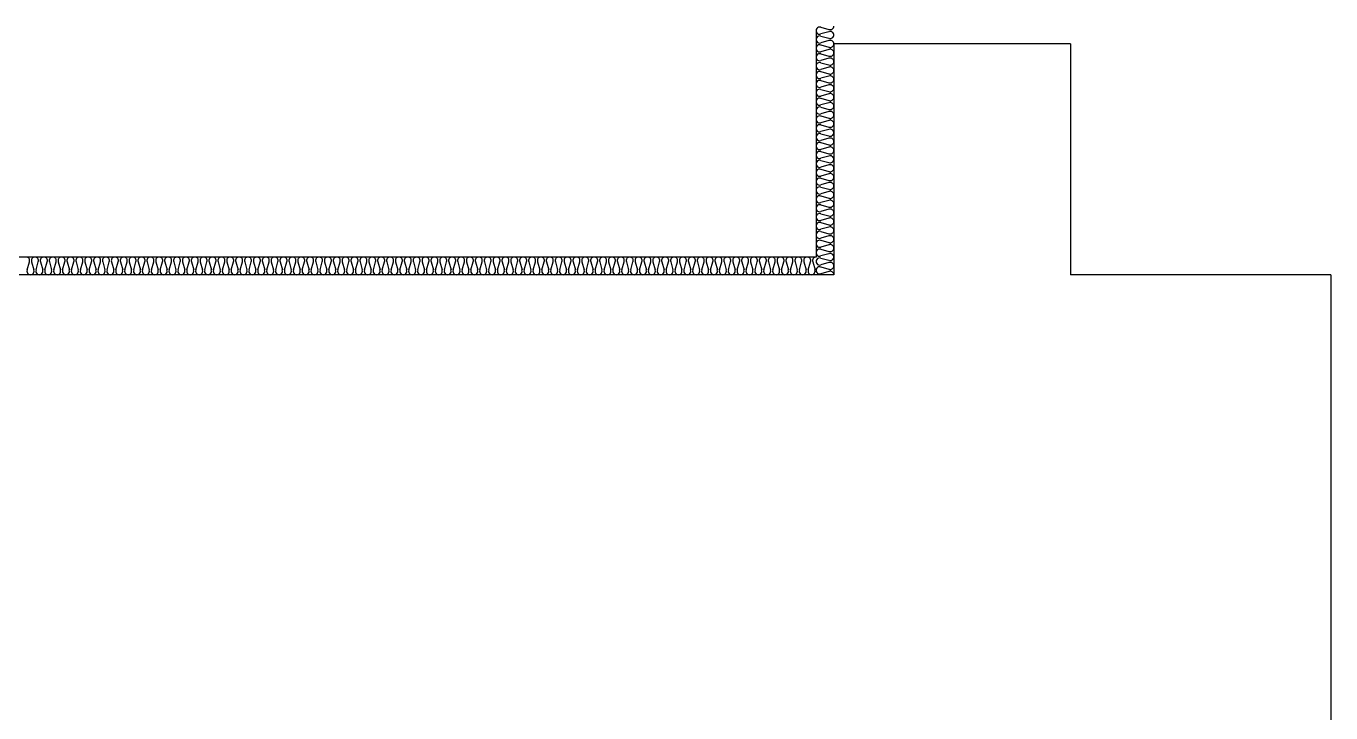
# Model space of a CAD drawing. Header units: millimetres. Extents: x 0 to 15563, y 0 to 9870.
# Drawn here: x 14452 to 15555, y 6250 to 6830 of the extents above; entities that cross this region are included whole.
import ezdxf

# ---------------------------------------------------------------- set-up
doc = ezdxf.new("R2010")
doc.units = ezdxf.units.MM
doc.layers.add('주동원본-1$0$A_INS', color=8, linetype='Continuous')
doc.layers.add('주동원본-1$0$AS_CON', color=10, linetype='Continuous')

msp = doc.modelspace()

# ---------------------------------------------------------------- linework, layer by layer
at = {"layer": '주동원본-1$0$A_INS', "ltscale": 0.5}
for p, q in [((15120, 6825), (15120, 6635)), ((15120, 6635), (13935, 6635))]:
    msp.add_line(p, q, dxfattribs=at)
at = {"layer": '주동원본-1$0$A_INS', "ltscale": 0.7}
for p, q in [((15124.1, 6829.1), (15130.9, 6827.2)), ((15130.9, 6825.3), (15124.1, 6823.4)), ((15124.1, 6821.6), (15130.9, 6819.7)), ((15130.9, 6817.8), (15124.1, 6815.9)), ((15124.1, 6814.1), (15130.9, 6812.2)), ((15130.9, 6810.3), (15124.1, 6808.4)), ((15124.1, 6806.6), (15130.9, 6804.7)), ((15130.9, 6802.8), (15124.1, 6800.9)), ((15124.1, 6799.1), (15130.9, 6797.2)), ((15130.9, 6795.3), (15124.1, 6793.4)), ((15124.1, 6791.6), (15130.9, 6789.7)), ((15130.9, 6787.8), (15124.1, 6785.9)), ((15124.1, 6784.1), (15130.9, 6782.2)), ((15130.9, 6780.3), (15124.1, 6778.4)), ((15124.1, 6776.6), (15130.9, 6774.7)), ((15130.9, 6772.8), (15124.1, 6770.9)), ((15124.1, 6769.1), (15130.9, 6767.2)), ((15130.9, 6765.3), (15124.1, 6763.4)), ((15124.1, 6761.6), (15130.9, 6759.7)), ((15130.9, 6757.8), (15124.1, 6755.9)), ((15124.1, 6754.1), (15130.9, 6752.2)), ((15130.9, 6750.3), (15124.1, 6748.4)), ((15124.1, 6746.6), (15130.9, 6744.7)), ((15130.9, 6742.8), (15124.1, 6740.9)), ((15124.1, 6739.1), (15130.9, 6737.2)), ((15130.9, 6735.3), (15124.1, 6733.4)), ((15124.1, 6731.6), (15130.9, 6729.7)), ((15130.9, 6727.8), (15124.1, 6725.9)), ((15124.1, 6724.1), (15130.9, 6722.2)), ((15130.9, 6720.3), (15124.1, 6718.4)), ((15124.1, 6716.6), (15130.9, 6714.7)), ((15130.9, 6712.8), (15124.1, 6710.9)), ((15124.1, 6709.1), (15130.9, 6707.2)), ((15130.9, 6705.3), (15124.1, 6703.4)), ((15124.1, 6701.6), (15130.9, 6699.7)), ((15130.9, 6697.8), (15124.1, 6695.9)), ((15124.1, 6694.1), (15130.9, 6692.2)), ((15130.9, 6690.3), (15124.1, 6688.4)), ((15124.1, 6686.6), (15130.9, 6684.7)), ((15130.9, 6682.8), (15124.1, 6680.9)), ((15124.1, 6679.1), (15130.9, 6677.2)), ((15130.9, 6675.3), (15124.1, 6673.4)), ((15124.1, 6671.6), (15130.9, 6669.7)), ((15130.9, 6667.8), (15124.1, 6665.9)), ((15124.1, 6664.1), (15130.9, 6662.2)), ((15130.9, 6660.3), (15124.1, 6658.4)), ((15124.1, 6656.6), (15130.9, 6654.7)), ((15130.9, 6652.8), (15124.1, 6650.9)), ((15124.1, 6649.1), (15130.9, 6647.2)), ((15130.9, 6645.3), (15124.1, 6643.4)), ((15124.1, 6641.6), (15130.9, 6639.7)), ((15130.9, 6637.8), (15124.1, 6635.9)), ((14453.4, 6624.1), (14455.3, 6630.9)), ((14457.2, 6630.9), (14459.1, 6624.1)), ((14460.9, 6624.1), (14462.8, 6630.9)), ((14464.7, 6630.9), (14466.6, 6624.1)), ((14468.4, 6624.1), (14470.3, 6630.9)), ((14472.2, 6630.9), (14474.1, 6624.1)), ((14475.9, 6624.1), (14477.8, 6630.9)), ((14479.7, 6630.9), (14481.6, 6624.1)), ((14483.4, 6624.1), (14485.3, 6630.9)), ((14487.2, 6630.9), (14489.1, 6624.1)), ((14490.9, 6624.1), (14492.8, 6630.9)), ((14494.7, 6630.9), (14496.6, 6624.1)), ((14498.4, 6624.1), (14500.3, 6630.9)), ((14502.2, 6630.9), (14504.1, 6624.1)), ((14505.9, 6624.1), (14507.8, 6630.9)), ((14509.7, 6630.9), (14511.6, 6624.1)), ((14513.4, 6624.1), (14515.3, 6630.9)), ((14517.2, 6630.9), (14519.1, 6624.1)), ((14520.9, 6624.1), (14522.8, 6630.9)), ((14524.7, 6630.9), (14526.6, 6624.1)), ((14528.4, 6624.1), (14530.3, 6630.9)), ((14532.2, 6630.9), (14534.1, 6624.1)), ((14535.9, 6624.1), (14537.8, 6630.9)), ((14539.7, 6630.9), (14541.6, 6624.1)), ((14543.4, 6624.1), (14545.3, 6630.9)), ((14547.2, 6630.9), (14549.1, 6624.1)), ((14550.9, 6624.1), (14552.8, 6630.9)), ((14554.7, 6630.9), (14556.6, 6624.1)), ((14558.4, 6624.1), (14560.3, 6630.9)), ((14562.2, 6630.9), (14564.1, 6624.1)), ((14565.9, 6624.1), (14567.8, 6630.9)), ((14569.7, 6630.9), (14571.6, 6624.1)), ((14573.4, 6624.1), (14575.3, 6630.9)), ((14577.2, 6630.9), (14579.1, 6624.1)), ((14580.9, 6624.1), (14582.8, 6630.9)), ((14584.7, 6630.9), (14586.6, 6624.1)), ((14588.4, 6624.1), (14590.3, 6630.9)), ((14592.2, 6630.9), (14594.1, 6624.1)), ((14595.9, 6624.1), (14597.8, 6630.9)), ((14599.7, 6630.9), (14601.6, 6624.1)), ((14603.4, 6624.1), (14605.3, 6630.9)), ((14607.2, 6630.9), (14609.1, 6624.1)), ((14610.9, 6624.1), (14612.8, 6630.9)), ((14614.7, 6630.9), (14616.6, 6624.1)), ((14618.4, 6624.1), (14620.3, 6630.9)), ((14622.2, 6630.9), (14624.1, 6624.1)), ((14625.9, 6624.1), (14627.8, 6630.9)), ((14629.7, 6630.9), (14631.6, 6624.1)), ((14633.4, 6624.1), (14635.3, 6630.9)), ((14637.2, 6630.9), (14639.1, 6624.1)), ((14640.9, 6624.1), (14642.8, 6630.9)), ((14644.7, 6630.9), (14646.6, 6624.1)), ((14648.4, 6624.1), (14650.3, 6630.9)), ((14652.2, 6630.9), (14654.1, 6624.1)), ((14655.9, 6624.1), (14657.8, 6630.9)), ((14659.7, 6630.9), (14661.6, 6624.1)), ((14663.4, 6624.1), (14665.3, 6630.9)), ((14667.2, 6630.9), (14669.1, 6624.1)), ((14670.9, 6624.1), (14672.8, 6630.9)), ((14674.7, 6630.9), (14676.6, 6624.1)), ((14678.4, 6624.1), (14680.3, 6630.9)), ((14682.2, 6630.9), (14684.1, 6624.1)), ((14685.9, 6624.1), (14687.8, 6630.9)), ((14689.7, 6630.9), (14691.6, 6624.1)), ((14693.4, 6624.1), (14695.3, 6630.9)), ((14697.2, 6630.9), (14699.1, 6624.1)), ((14700.9, 6624.1), (14702.8, 6630.9)), ((14704.7, 6630.9), (14706.6, 6624.1)), ((14708.4, 6624.1), (14710.3, 6630.9)), ((14712.2, 6630.9), (14714.1, 6624.1)), ((14715.9, 6624.1), (14717.8, 6630.9)), ((14719.7, 6630.9), (14721.6, 6624.1)), ((14723.4, 6624.1), (14725.3, 6630.9)), ((14727.2, 6630.9), (14729.1, 6624.1)), ((14730.9, 6624.1), (14732.8, 6630.9)), ((14734.7, 6630.9), (14736.6, 6624.1)), ((14738.4, 6624.1), (14740.3, 6630.9)), ((14742.2, 6630.9), (14744.1, 6624.1)), ((14745.9, 6624.1), (14747.8, 6630.9)), ((14749.7, 6630.9), (14751.6, 6624.1)), ((14753.4, 6624.1), (14755.3, 6630.9)), ((14757.2, 6630.9), (14759.1, 6624.1)), ((14760.9, 6624.1), (14762.8, 6630.9)), ((14764.7, 6630.9), (14766.6, 6624.1)), ((14768.4, 6624.1), (14770.3, 6630.9)), ((14772.2, 6630.9), (14774.1, 6624.1)), ((14775.9, 6624.1), (14777.8, 6630.9)), ((14779.7, 6630.9), (14781.6, 6624.1)), ((14783.4, 6624.1), (14785.3, 6630.9)), ((14787.2, 6630.9), (14789.1, 6624.1)), ((14790.9, 6624.1), (14792.8, 6630.9)), ((14794.7, 6630.9), (14796.6, 6624.1)), ((14798.4, 6624.1), (14800.3, 6630.9)), ((14802.2, 6630.9), (14804.1, 6624.1)), ((14805.9, 6624.1), (14807.8, 6630.9)), ((14809.7, 6630.9), (14811.6, 6624.1)), ((14813.4, 6624.1), (14815.3, 6630.9)), ((14817.2, 6630.9), (14819.1, 6624.1)), ((14820.9, 6624.1), (14822.8, 6630.9)), ((14824.7, 6630.9), (14826.6, 6624.1)), ((14828.4, 6624.1), (14830.3, 6630.9)), ((14832.2, 6630.9), (14834.1, 6624.1)), ((14835.9, 6624.1), (14837.8, 6630.9)), ((14839.7, 6630.9), (14841.6, 6624.1)), ((14843.4, 6624.1), (14845.3, 6630.9)), ((14847.2, 6630.9), (14849.1, 6624.1)), ((14850.9, 6624.1), (14852.8, 6630.9)), ((14854.7, 6630.9), (14856.6, 6624.1)), ((14858.4, 6624.1), (14860.3, 6630.9)), ((14862.2, 6630.9), (14864.1, 6624.1)), ((14865.9, 6624.1), (14867.8, 6630.9)), ((14869.7, 6630.9), (14871.6, 6624.1)), ((14873.4, 6624.1), (14875.3, 6630.9)), ((14877.2, 6630.9), (14879.1, 6624.1)), ((14880.9, 6624.1), (14882.8, 6630.9)), ((14884.7, 6630.9), (14886.6, 6624.1)), ((14888.4, 6624.1), (14890.3, 6630.9)), ((14892.2, 6630.9), (14894.1, 6624.1)), ((14895.9, 6624.1), (14897.8, 6630.9)), ((14899.7, 6630.9), (14901.6, 6624.1)), ((14903.4, 6624.1), (14905.3, 6630.9)), ((14907.2, 6630.9), (14909.1, 6624.1)), ((14910.9, 6624.1), (14912.8, 6630.9)), ((14914.7, 6630.9), (14916.6, 6624.1)), ((14918.4, 6624.1), (14920.3, 6630.9)), ((14922.2, 6630.9), (14924.1, 6624.1)), ((14925.9, 6624.1), (14927.8, 6630.9)), ((14929.7, 6630.9), (14931.6, 6624.1)), ((14933.4, 6624.1), (14935.3, 6630.9)), ((14937.2, 6630.9), (14939.1, 6624.1)), ((14940.9, 6624.1), (14942.8, 6630.9)), ((14944.7, 6630.9), (14946.6, 6624.1)), ((14948.4, 6624.1), (14950.3, 6630.9)), ((14952.2, 6630.9), (14954.1, 6624.1)), ((14955.9, 6624.1), (14957.8, 6630.9)), ((14959.7, 6630.9), (14961.6, 6624.1)), ((14963.4, 6624.1), (14965.3, 6630.9)), ((14967.2, 6630.9), (14969.1, 6624.1)), ((14970.9, 6624.1), (14972.8, 6630.9)), ((14974.7, 6630.9), (14976.6, 6624.1)), ((14978.4, 6624.1), (14980.3, 6630.9)), ((14982.2, 6630.9), (14984.1, 6624.1)), ((14985.9, 6624.1), (14987.8, 6630.9)), ((14989.7, 6630.9), (14991.6, 6624.1)), ((14993.4, 6624.1), (14995.3, 6630.9)), ((14997.2, 6630.9), (14999.1, 6624.1)), ((15000.9, 6624.1), (15002.8, 6630.9)), ((15004.7, 6630.9), (15006.6, 6624.1)), ((15008.4, 6624.1), (15010.3, 6630.9)), ((15012.2, 6630.9), (15014.1, 6624.1)), ((15015.9, 6624.1), (15017.8, 6630.9)), ((15019.7, 6630.9), (15021.6, 6624.1)), ((15023.4, 6624.1), (15025.3, 6630.9)), ((15027.2, 6630.9), (15029.1, 6624.1)), ((15030.9, 6624.1), (15032.8, 6630.9)), ((15034.7, 6630.9), (15036.6, 6624.1)), ((15038.4, 6624.1), (15040.3, 6630.9)), ((15042.2, 6630.9), (15044.1, 6624.1)), ((15045.9, 6624.1), (15047.8, 6630.9)), ((15049.7, 6630.9), (15051.6, 6624.1)), ((15053.4, 6624.1), (15055.3, 6630.9)), ((15057.2, 6630.9), (15059.1, 6624.1)), ((15060.9, 6624.1), (15062.8, 6630.9)), ((15064.7, 6630.9), (15066.6, 6624.1)), ((15068.4, 6624.1), (15070.3, 6630.9)), ((15072.2, 6630.9), (15074.1, 6624.1)), ((15075.9, 6624.1), (15077.8, 6630.9)), ((15079.7, 6630.9), (15081.6, 6624.1)), ((15083.4, 6624.1), (15085.3, 6630.9)), ((15087.2, 6630.9), (15089.1, 6624.1)), ((15090.9, 6624.1), (15092.8, 6630.9)), ((15094.7, 6630.9), (15096.6, 6624.1)), ((15098.4, 6624.1), (15100.3, 6630.9)), ((15102.2, 6630.9), (15104.1, 6624.1)), ((15105.9, 6624.1), (15107.8, 6630.9)), ((15109.7, 6630.9), (15111.6, 6624.1)), ((15113.4, 6624.1), (15115.3, 6630.9)), ((15117.2, 6630.9), (15119.1, 6624.1)), ((15124.1, 6634.1), (15130.9, 6632.2)), ((15130.9, 6630.3), (15124.1, 6628.4)), ((15124.1, 6626.6), (15130.9, 6624.7)), ((15130.9, 6622.8), (15124.1, 6620.9))]:
    msp.add_line(p, q, dxfattribs=at)
for centre, start, end in [((15123, 6826.2), 69.2142, 290.7858), ((15132, 6830), 249.2211, 359.9931), ((15132, 6822.5), 0.0069, 110.7789), ((15123, 6818.7), 69.2142, 290.7858), ((15123, 6811.2), 69.2142, 290.7858), ((15132, 6822.5), 249.2211, 359.9931), ((15132, 6815), 0.0069, 110.7789), ((15132, 6815), 249.2211, 359.9931), ((15123, 6803.7), 69.2142, 290.7858), ((15132, 6807.5), 0.0069, 110.7789), ((15132, 6807.5), 249.2211, 359.9931), ((15132, 6800), 0.0069, 110.7789), ((15123, 6796.2), 69.2142, 290.7858), ((15123, 6788.7), 69.2142, 290.7858), ((15132, 6800), 249.2211, 359.9931), ((15132, 6792.5), 0.0069, 110.7789), ((15132, 6792.5), 249.2211, 359.9931), ((15123, 6781.2), 69.2142, 290.7858), ((15132, 6785), 0.0069, 110.7789), ((15132, 6785), 249.2211, 359.9931), ((15132, 6777.5), 0.0069, 110.7789), ((15123, 6773.7), 69.2142, 290.7858), ((15132, 6777.5), 249.2211, 359.9931), ((15132, 6770), 0.0069, 110.7789), ((15132, 6770), 249.2211, 359.9931), ((15123, 6766.2), 69.2142, 290.7858), ((15123, 6758.7), 69.2142, 290.7858), ((15132, 6762.5), 0.0069, 110.7789), ((15132, 6762.5), 249.2211, 359.9931), ((15123, 6751.2), 69.2142, 290.7858), ((15132, 6755), 0.0069, 110.7789), ((15132, 6755), 249.2211, 359.9931), ((15132, 6747.5), 0.0069, 110.7789), ((15132, 6747.5), 249.2211, 359.9931), ((15123, 6743.7), 69.2142, 290.7858), ((15123, 6736.2), 69.2142, 290.7858), ((15132, 6740), 0.0069, 110.7789), ((15132, 6740), 249.2211, 359.9931), ((15123, 6728.7), 69.2142, 290.7858), ((15132, 6732.5), 0.0069, 110.7789), ((15132, 6732.5), 249.2211, 359.9931), ((15132, 6725), 0.0069, 110.7789), ((15123, 6721.2), 69.2142, 290.7858), ((15123, 6713.7), 69.2142, 290.7858), ((15132, 6725), 249.2211, 359.9931), ((15132, 6717.5), 0.0069, 110.7789), ((15132, 6717.5), 249.2211, 359.9931), ((15123, 6706.2), 69.2142, 290.7858), ((15132, 6710), 0.0069, 110.7789), ((15132, 6710), 249.2211, 359.9931), ((15132, 6702.5), 0.0069, 110.7789), ((15123, 6698.7), 69.2142, 290.7858), ((15123, 6691.2), 69.2142, 290.7858), ((15132, 6702.5), 249.2211, 359.9931), ((15132, 6695), 0.0069, 110.7789), ((15132, 6695), 249.2211, 359.9931), ((15123, 6683.7), 69.2142, 290.7858), ((15132, 6687.5), 0.0069, 110.7789), ((15132, 6687.5), 249.2211, 359.9931), ((15132, 6680), 0.0069, 110.7789), ((15123, 6676.2), 69.2142, 290.7858), ((15123, 6668.7), 69.2142, 290.7858), ((15132, 6680), 249.2211, 359.9931), ((15132, 6672.5), 0.0069, 110.7789), ((15132, 6672.5), 249.2211, 359.9931), ((15123, 6661.2), 69.2142, 290.7858), ((15132, 6665), 0.0069, 110.7789), ((15132, 6665), 249.2211, 359.9931), ((15132, 6657.5), 0.0069, 110.7789), ((15123, 6653.7), 69.2142, 290.7858), ((15123, 6646.2), 69.2142, 290.7858), ((15132, 6657.5), 249.2211, 359.9931), ((15132, 6650), 0.0069, 110.7789), ((15132, 6650), 249.2211, 359.9931), ((15123, 6638.7), 69.2142, 290.7858), ((15132, 6642.5), 0.0069, 110.7789), ((15132, 6642.5), 249.2211, 359.9931), ((15132, 6635), 0.0069, 110.7789), ((14452.5, 6632), 339.2211, 89.9931), ((14460, 6632), 90.0069, 200.7789), ((14460, 6632), 339.2211, 89.9931), ((14467.5, 6632), 90.0069, 200.7789), ((14467.5, 6632), 339.2211, 89.9931), ((14475, 6632), 90.0069, 200.7789), ((14475, 6632), 339.2211, 89.9931), ((14482.5, 6632), 90.0069, 200.7789), ((14482.5, 6632), 339.2211, 89.9931), ((14490, 6632), 90.0069, 200.7789), ((14490, 6632), 339.2211, 89.9931), ((14497.5, 6632), 90.0069, 200.7789), ((14497.5, 6632), 339.2211, 89.9931), ((14505, 6632), 90.0069, 200.7789), ((14505, 6632), 339.2211, 89.9931), ((14512.5, 6632), 90.0069, 200.7789), ((14512.5, 6632), 339.2211, 89.9931), ((14520, 6632), 90.0069, 200.7789), ((14520, 6632), 339.2211, 89.9931), ((14527.5, 6632), 90.0069, 200.7789), ((14527.5, 6632), 339.2211, 89.9931), ((14535, 6632), 90.0069, 200.7789), ((14535, 6632), 339.2211, 89.9931), ((14542.5, 6632), 90.0069, 200.7789), ((14542.5, 6632), 339.2211, 89.9931), ((14550, 6632), 90.0069, 200.7789), ((14550, 6632), 339.2211, 89.9931), ((14557.5, 6632), 90.0069, 200.7789), ((14557.5, 6632), 339.2211, 89.9931), ((14565, 6632), 90.0069, 200.7789), ((14565, 6632), 339.2211, 89.9931), ((14572.5, 6632), 90.0069, 200.7789), ((14572.5, 6632), 339.2211, 89.9931), ((14580, 6632), 90.0069, 200.7789), ((14580, 6632), 339.2211, 89.9931), ((14587.5, 6632), 90.0069, 200.7789), ((14587.5, 6632), 339.2211, 89.9931), ((14595, 6632), 90.0069, 200.7789), ((14595, 6632), 339.2211, 89.9931), ((14602.5, 6632), 90.0069, 200.7789), ((14602.5, 6632), 339.2211, 89.9931), ((14610, 6632), 90.0069, 200.7789), ((14610, 6632), 339.2211, 89.9931), ((14617.5, 6632), 90.0069, 200.7789), ((14617.5, 6632), 339.2211, 89.9931), ((14625, 6632), 90.0069, 200.7789), ((14625, 6632), 339.2211, 89.9931), ((14632.5, 6632), 90.0069, 200.7789), ((14632.5, 6632), 339.2211, 89.9931), ((14640, 6632), 90.0069, 200.7789), ((14640, 6632), 339.2211, 89.9931), ((14647.5, 6632), 90.0069, 200.7789), ((14647.5, 6632), 339.2211, 89.9931), ((14655, 6632), 90.0069, 200.7789), ((14655, 6632), 339.2211, 89.9931), ((14662.5, 6632), 90.0069, 200.7789), ((14662.5, 6632), 339.2211, 89.9931), ((14670, 6632), 90.0069, 200.7789), ((14670, 6632), 339.2211, 89.9931), ((14677.5, 6632), 90.0069, 200.7789), ((14677.5, 6632), 339.2211, 89.9931), ((14685, 6632), 90.0069, 200.7789), ((14685, 6632), 339.2211, 89.9931), ((14692.5, 6632), 90.0069, 200.7789), ((14692.5, 6632), 339.2211, 89.9931), ((14700, 6632), 90.0069, 200.7789), ((14700, 6632), 339.2211, 89.9931), ((14707.5, 6632), 90.0069, 200.7789), ((14707.5, 6632), 339.2211, 89.9931), ((14715, 6632), 90.0069, 200.7789), ((14715, 6632), 339.2211, 89.9931), ((14722.5, 6632), 90.0069, 200.7789), ((14722.5, 6632), 339.2211, 89.9931), ((14730, 6632), 90.0069, 200.7789), ((14730, 6632), 339.2211, 89.9931), ((14737.5, 6632), 90.0069, 200.7789), ((14737.5, 6632), 339.2211, 89.9931), ((14745, 6632), 90.0069, 200.7789), ((14745, 6632), 339.2211, 89.9931), ((14752.5, 6632), 90.0069, 200.7789), ((14752.5, 6632), 339.2211, 89.9931), ((14760, 6632), 90.0069, 200.7789), ((14760, 6632), 339.2211, 89.9931), ((14767.5, 6632), 90.0069, 200.7789), ((14767.5, 6632), 339.2211, 89.9931), ((14775, 6632), 90.0069, 200.7789), ((14775, 6632), 339.2211, 89.9931), ((14782.5, 6632), 90.0069, 200.7789), ((14782.5, 6632), 339.2211, 89.9931), ((14790, 6632), 90.0069, 200.7789), ((14790, 6632), 339.2211, 89.9931), ((14797.5, 6632), 90.0069, 200.7789), ((14797.5, 6632), 339.2211, 89.9931), ((14805, 6632), 90.0069, 200.7789), ((14805, 6632), 339.2211, 89.9931), ((14812.5, 6632), 90.0069, 200.7789), ((14812.5, 6632), 339.2211, 89.9931), ((14820, 6632), 90.0069, 200.7789), ((14820, 6632), 339.2211, 89.9931), ((14827.5, 6632), 90.0069, 200.7789), ((14827.5, 6632), 339.2211, 89.9931), ((14835, 6632), 90.0069, 200.7789), ((14835, 6632), 339.2211, 89.9931), ((14842.5, 6632), 90.0069, 200.7789), ((14842.5, 6632), 339.2211, 89.9931), ((14850, 6632), 90.0069, 200.7789), ((14850, 6632), 339.2211, 89.9931), ((14857.5, 6632), 90.0069, 200.7789), ((14857.5, 6632), 339.2211, 89.9931), ((14865, 6632), 90.0069, 200.7789), ((14865, 6632), 339.2211, 89.9931), ((14872.5, 6632), 90.0069, 200.7789), ((14872.5, 6632), 339.2211, 89.9931), ((14880, 6632), 90.0069, 200.7789), ((14880, 6632), 339.2211, 89.9931), ((14887.5, 6632), 90.0069, 200.7789), ((14887.5, 6632), 339.2211, 89.9931), ((14895, 6632), 90.0069, 200.7789), ((14895, 6632), 339.2211, 89.9931), ((14902.5, 6632), 90.0069, 200.7789), ((14902.5, 6632), 339.2211, 89.9931), ((14910, 6632), 90.0069, 200.7789), ((14910, 6632), 339.2211, 89.9931), ((14917.5, 6632), 90.0069, 200.7789), ((14917.5, 6632), 339.2211, 89.9931), ((14925, 6632), 90.0069, 200.7789), ((14925, 6632), 339.2211, 89.9931), ((14932.5, 6632), 90.0069, 200.7789), ((14932.5, 6632), 339.2211, 89.9931), ((14940, 6632), 90.0069, 200.7789), ((14940, 6632), 339.2211, 89.9931), ((14947.5, 6632), 90.0069, 200.7789), ((14947.5, 6632), 339.2211, 89.9931), ((14955, 6632), 90.0069, 200.7789), ((14955, 6632), 339.2211, 89.9931), ((14962.5, 6632), 90.0069, 200.7789), ((14962.5, 6632), 339.2211, 89.9931), ((14970, 6632), 90.0069, 200.7789), ((14970, 6632), 339.2211, 89.9931), ((14977.5, 6632), 90.0069, 200.7789), ((14977.5, 6632), 339.2211, 89.9931), ((14985, 6632), 90.0069, 200.7789), ((14985, 6632), 339.2211, 89.9931), ((14992.5, 6632), 90.0069, 200.7789), ((14992.5, 6632), 339.2211, 89.9931), ((15000, 6632), 90.0069, 200.7789), ((15000, 6632), 339.2211, 89.9931), ((15007.5, 6632), 90.0069, 200.7789), ((15007.5, 6632), 339.2211, 89.9931), ((15015, 6632), 90.0069, 200.7789), ((15015, 6632), 339.2211, 89.9931), ((15022.5, 6632), 90.0069, 200.7789), ((15022.5, 6632), 339.2211, 89.9931), ((15030, 6632), 90.0069, 200.7789), ((15030, 6632), 339.2211, 89.9931), ((15037.5, 6632), 90.0069, 200.7789), ((15037.5, 6632), 339.2211, 89.9931), ((15045, 6632), 90.0069, 200.7789), ((15045, 6632), 339.2211, 89.9931), ((15052.5, 6632), 90.0069, 200.7789), ((15052.5, 6632), 339.2211, 89.9931), ((15060, 6632), 90.0069, 200.7789), ((15060, 6632), 339.2211, 89.9931), ((15067.5, 6632), 90.0069, 200.7789), ((15067.5, 6632), 339.2211, 89.9931), ((15075, 6632), 90.0069, 200.7789), ((15075, 6632), 339.2211, 89.9931), ((15082.5, 6632), 90.0069, 200.7789), ((15082.5, 6632), 339.2211, 89.9931), ((15090, 6632), 90.0069, 200.7789), ((15090, 6632), 339.2211, 89.9931), ((15097.5, 6632), 90.0069, 200.7789), ((15097.5, 6632), 339.2211, 89.9931), ((15105, 6632), 90.0069, 200.7789), ((15105, 6632), 339.2211, 89.9931), ((15112.5, 6632), 90.0069, 200.7789), ((15112.5, 6632), 339.2211, 89.9931), ((15120, 6632), 90.0069, 200.7789), ((15123, 6631.2), 69.2142, 290.7858), ((15123, 6623.7), 69.2142, 290.7858), ((15132, 6635), 249.2211, 359.9931), ((15132, 6627.5), 0.0069, 110.7789), ((15132, 6627.5), 249.2211, 359.9931), ((14456.2, 6623), 159.2142, 20.7858), ((14463.7, 6623), 159.2142, 20.7858), ((14471.2, 6623), 159.2142, 20.7858), ((14478.7, 6623), 159.2142, 20.7858), ((14486.2, 6623), 159.2142, 20.7858), ((14493.7, 6623), 159.2142, 20.7858), ((14501.2, 6623), 159.2142, 20.7858), ((14508.7, 6623), 159.2142, 20.7858), ((14516.2, 6623), 159.2142, 20.7858), ((14523.7, 6623), 159.2142, 20.7858), ((14531.2, 6623), 159.2142, 20.7858), ((14538.7, 6623), 159.2142, 20.7858), ((14546.2, 6623), 159.2142, 20.7858), ((14553.7, 6623), 159.2142, 20.7858), ((14561.2, 6623), 159.2142, 20.7858), ((14568.7, 6623), 159.2142, 20.7858), ((14576.2, 6623), 159.2142, 20.7858), ((14583.7, 6623), 159.2142, 20.7858), ((14591.2, 6623), 159.2142, 20.7858), ((14598.7, 6623), 159.2142, 20.7858), ((14606.2, 6623), 159.2142, 20.7858), ((14613.7, 6623), 159.2142, 20.7858), ((14621.2, 6623), 159.2142, 20.7858), ((14628.7, 6623), 159.2142, 20.7858), ((14636.2, 6623), 159.2142, 20.7858), ((14643.7, 6623), 159.2142, 20.7858), ((14651.2, 6623), 159.2142, 20.7858), ((14658.7, 6623), 159.2142, 20.7858), ((14666.2, 6623), 159.2142, 20.7858), ((14673.7, 6623), 159.2142, 20.7858), ((14681.2, 6623), 159.2142, 20.7858), ((14688.7, 6623), 159.2142, 20.7858), ((14696.2, 6623), 159.2142, 20.7858), ((14703.7, 6623), 159.2142, 20.7858), ((14711.2, 6623), 159.2142, 20.7858), ((14718.7, 6623), 159.2142, 20.7858), ((14726.2, 6623), 159.2142, 20.7858), ((14733.7, 6623), 159.2142, 20.7858), ((14741.2, 6623), 159.2142, 20.7858), ((14748.7, 6623), 159.2142, 20.7858), ((14756.2, 6623), 159.2142, 20.7858), ((14763.7, 6623), 159.2142, 20.7858), ((14771.2, 6623), 159.2142, 20.7858), ((14778.7, 6623), 159.2142, 20.7858), ((14786.2, 6623), 159.2142, 20.7858), ((14793.7, 6623), 159.2142, 20.7858), ((14801.2, 6623), 159.2142, 20.7858), ((14808.7, 6623), 159.2142, 20.7858), ((14816.2, 6623), 159.2142, 20.7858), ((14823.7, 6623), 159.2142, 20.7858), ((14831.2, 6623), 159.2142, 20.7858), ((14838.7, 6623), 159.2142, 20.7858), ((14846.2, 6623), 159.2142, 20.7858), ((14853.7, 6623), 159.2142, 20.7858), ((14861.2, 6623), 159.2142, 20.7858), ((14868.7, 6623), 159.2142, 20.7858), ((14876.2, 6623), 159.2142, 20.7858), ((14883.7, 6623), 159.2142, 20.7858), ((14891.2, 6623), 159.2142, 20.7858), ((14898.7, 6623), 159.2142, 20.7858), ((14906.2, 6623), 159.2142, 20.7858), ((14913.7, 6623), 159.2142, 20.7858), ((14921.2, 6623), 159.2142, 20.7858), ((14928.7, 6623), 159.2142, 20.7858), ((14936.2, 6623), 159.2142, 20.7858), ((14943.7, 6623), 159.2142, 20.7858), ((14951.2, 6623), 159.2142, 20.7858), ((14958.7, 6623), 159.2142, 20.7858), ((14966.2, 6623), 159.2142, 20.7858), ((14973.7, 6623), 159.2142, 20.7858), ((14981.2, 6623), 159.2142, 20.7858), ((14988.7, 6623), 159.2142, 20.7858), ((14996.2, 6623), 159.2142, 20.7858), ((15003.7, 6623), 159.2142, 20.7858), ((15011.2, 6623), 159.2142, 20.7858), ((15018.7, 6623), 159.2142, 20.7858), ((15026.2, 6623), 159.2142, 20.7858), ((15033.7, 6623), 159.2142, 20.7858), ((15041.2, 6623), 159.2142, 20.7858), ((15048.7, 6623), 159.2142, 20.7858), ((15056.2, 6623), 159.2142, 20.7858), ((15063.7, 6623), 159.2142, 20.7858), ((15071.2, 6623), 159.2142, 20.7858), ((15078.7, 6623), 159.2142, 20.7858), ((15086.2, 6623), 159.2142, 20.7858), ((15093.7, 6623), 159.2142, 20.7858), ((15101.2, 6623), 159.2142, 20.7858), ((15108.7, 6623), 159.2142, 20.7858), ((15116.2, 6623), 159.2142, 20.7858), ((15132, 6620), 0.0069, 110.7789)]:
    msp.add_arc(centre, 3, start, end, dxfattribs=at)
at = {"layer": '주동원본-1$0$AS_CON', "ltscale": 0.5}
for p, q in [((15335, 6815), (15135, 6815)), ((15135, 6815), (15135, 6620)), ((15335, 6815), (15335, 6620)), ((15135, 6620), (13935, 6620)), ((15555, 6620), (15335, 6620)), ((15555, 6620), (15555, 5150))]:
    msp.add_line(p, q, dxfattribs=at)

doc.saveas('drawing.dxf')
